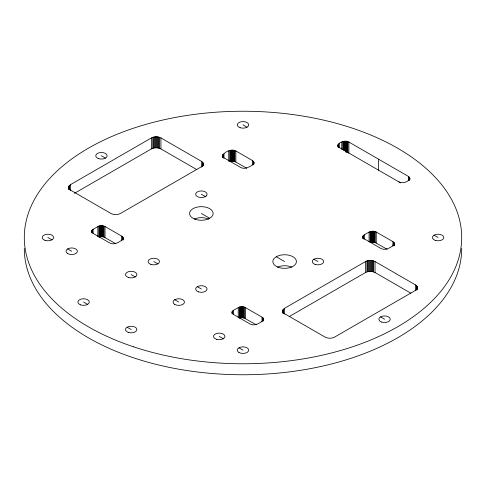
<?xml version="1.0" encoding="UTF-8"?>
<svg xmlns="http://www.w3.org/2000/svg" width="486" height="486" viewBox="0 0 486 486"><rect width="100%" height="100%" fill="white"/><g stroke="black" fill="none" stroke-linecap="round" stroke-linejoin="round"><path stroke-width="0.73" d="M68.599 186.861L68.769 188.374L70.513 190.117L110.96 213.469C113.876 214.994 117.557 214.994 120.473 213.469L201.368 166.765C203.883 165.799 203.883 162.239 201.368 161.273L160.921 137.921C157.999 136.396 154.323 136.396 151.401 137.921L70.513 184.625L68.769 186.363L68.599 189.06M91.678 230.941L91.805 232.077L93.112 233.383L109.769 243C113.809 245.254 118.39 242.623 121.664 240.254C123.553 239.525 123.553 236.858 121.664 236.129L105.012 226.519L102.103 225.686L98.919 226.057L93.112 229.264L91.805 230.571L91.635 232.788M222.491 155.775C224.55 151.535 231.33 148.698 235.862 150.97L252.52 160.587C256.851 163.272 249.932 166.795 247.757 167.451C245.57 168.599 242.812 168.599 240.619 167.451L223.967 157.841L222.874 156.893L222.491 155.775L222.491 157.245M232.047 311.988L232.387 313.482L233.48 314.424L250.138 324.041C254.178 326.3 258.759 323.664 262.033 321.295C263.922 320.566 263.922 317.899 262.033 317.176L245.381 307.559L243.115 306.806L239.288 307.097L233.48 310.305L232.174 311.611L232.047 313.452M282.724 310.487L283.174 312.48L284.632 313.737L325.079 337.09C328.001 338.614 331.677 338.614 334.599 337.09L415.487 290.391C418.009 289.419 418.009 285.865 415.487 284.893L375.04 261.541C372.124 260.016 368.443 260.016 365.527 261.541L284.632 308.245L282.895 309.989L282.724 312.966M409.826 179.905L409.655 177.688L408.349 176.382L348.869 142.04C345.734 139.452 334.07 143.321 339.356 147.537L400.592 182.888M362.902 236.439L363.03 237.575L364.336 238.881L380.988 248.492C385.027 250.752 389.608 248.115 392.888 245.746C394.772 245.023 394.772 242.35 392.888 241.627L376.231 232.01L373.321 231.184L370.138 231.549L364.336 234.756L363.03 236.062L362.902 238.662M409.826 178.441C408.319 182.274 402.432 183.805 398.836 181.873M74.425 193.349L151.401 148.91C154.323 147.386 157.999 147.386 160.921 148.91L196.8 169.626M289.2 316.599L365.527 272.531C368.443 271.006 372.124 271.006 375.04 272.531L410.919 293.246M246.754 168.247L234.817 161.498L232.296 161.103L229.769 161.498L229.769 150.508M115.899 243.79L103.961 237.04L101.44 236.652L98.919 237.04L98.919 226.057M387.123 249.288L375.186 242.538L372.665 242.15L370.138 242.538L370.138 231.549M256.268 324.836L244.337 318.087L241.809 317.692L239.288 318.087L239.288 307.097M346.609 152.276L348.869 153.029L348.869 142.04M243 124.872L247.046 127.204M434.047 235.169L438.093 237.508M201.368 194.236L205.396 196.563M313.901 259.208L317.941 261.541M101.44 155.775L105.486 158.114M201.368 213.469L209.691 218.275M276.309 256.736L284.632 261.541M380.514 316.896L384.56 319.235M153.783 261.541L157.829 263.88M197.322 286.679L201.368 289.012M131.177 274.59L135.223 276.929M174.717 299.728L178.763 302.061M47.907 237.508L51.953 239.841M67.657 248.905L71.703 251.244M219.21 336.403L223.25 338.736M238.954 347.806L243 350.139M83.598 302.061L87.644 304.4M127.138 327.2L131.177 329.538M417.456 287.639L417.456 289.109M417.401 287.135L417.401 288.599M417.231 286.637L417.231 289.565M416.945 286.157L416.945 289.085M416.557 285.701L416.557 290.093M415.487 284.893L415.487 290.756M409.783 178.058L409.783 179.528M409.655 177.688L409.655 179.887M409.443 177.329L409.443 180.257M409.151 176.983L409.151 179.917M408.349 176.382L408.349 180.774M394.365 243.686L394.365 245.151M394.322 243.304L394.322 245.533M394.195 242.933L394.195 245.132M393.982 242.569L393.982 245.503M393.69 242.228L393.69 245.892M392.888 241.627L392.888 246.019M378.612 159.214L378.612 170.197M376.231 232.01L376.231 243M375.186 231.549L375.186 242.538M375.04 261.541L375.04 272.531M374.597 231.379L374.597 242.368M373.971 231.257L373.971 242.247M373.649 260.927L373.649 271.917M373.321 231.184L373.321 242.174M372.859 260.703L372.859 271.692M372.665 231.16L372.665 242.15M372.003 231.184L372.003 242.174M372.027 260.539L372.027 271.528M371.359 231.257L371.359 242.247M371.164 260.441L371.164 271.425M370.733 231.379L370.733 242.368M370.283 260.405L370.283 271.395M369.409 260.441L369.409 271.425M369.093 232.01L369.093 241.536M368.54 260.539L368.54 271.528M367.708 260.703L367.708 271.692M366.918 260.927L366.918 271.917M365.527 261.541L365.527 272.531M364.336 234.756L364.336 239.155M363.534 235.364L363.534 239.027M363.242 235.704L363.242 238.632M363.03 236.062L363.03 238.262M347.824 141.578L347.824 152.568M347.235 141.408L347.235 152.397M346.609 141.286L346.609 151.541M345.959 141.213L345.959 152.203M345.303 141.189L345.303 151.444M344.647 141.213L344.647 150.739M343.997 141.286L343.997 150.077M343.371 141.408L343.371 150.198M342.782 141.578L342.782 149.639M341.737 142.04L341.737 149.366M339.356 143.413L339.356 147.811M338.554 144.02L338.554 147.683M338.262 144.36L338.262 147.288M338.049 144.719L338.049 146.918M337.922 145.095L337.922 146.559M284.632 308.245L284.632 314.108M283.563 309.047L283.563 313.446M283.174 309.503L283.174 313.166M282.895 309.989L282.895 312.917M263.467 318.852L263.509 320.699M263.339 318.482L263.339 320.675M263.126 318.117L263.126 321.052M262.835 317.777L262.835 320.705M262.033 317.176L262.033 321.568M253.953 162.263L253.953 163.727M253.826 161.893L253.826 164.092M253.613 161.528L253.613 163.727M253.321 161.188L253.321 164.851M252.52 160.587L252.52 164.979M245.381 307.559L245.381 318.549M244.337 307.097L244.337 318.087M243.741 306.927L243.741 317.917M243.115 306.806L243.115 317.795M242.471 306.733L242.471 317.716M241.809 306.702L241.809 317.692M241.153 306.733L241.153 317.716M240.503 306.806L240.503 317.795M239.877 306.927L239.877 317.917M238.243 307.559L238.243 317.814M235.862 150.97L235.862 161.96M234.817 150.508L234.817 161.498M234.228 150.338L234.228 161.328M233.602 150.217L233.602 161.206M233.48 310.305L233.48 314.703M232.952 150.144L232.952 161.127M232.679 310.906L232.679 313.841M232.387 311.253L232.387 313.446M232.296 150.113L232.296 161.103M232.174 311.611L232.174 313.81M231.634 150.144L231.634 161.127M230.99 150.217L230.99 161.206M230.364 150.338L230.364 161.328M228.724 150.97L228.724 161.224M223.967 153.716L223.967 158.114M223.165 154.323L223.165 157.98M222.874 154.663L222.874 157.592M222.661 155.022L222.661 157.221M222.533 155.399L222.533 156.863M203.276 163.509L203.276 165.708M203.105 163.01L203.105 165.21M202.826 162.531L202.826 166.194M202.437 162.075L202.437 166.473M201.368 161.273L201.368 167.129M160.921 137.921L160.921 148.91M159.523 137.301L159.523 148.291M158.734 137.076L158.734 148.066M157.901 136.912L157.901 147.902M157.039 136.815L157.039 147.805M156.164 136.785L156.164 147.774M155.283 136.815L155.283 147.805M154.42 136.912L154.42 147.902M153.588 137.076L153.588 148.066M152.798 137.301L152.798 148.291M151.401 137.921L151.401 148.91M123.098 237.812L123.098 240.035M122.97 237.435L122.97 239.634M122.758 237.077L122.758 240.005M122.466 236.737L122.466 239.665M121.664 236.129L121.664 240.527M105.012 226.519L105.012 237.508M103.961 226.057L103.961 237.04M103.372 225.887L103.372 236.876M102.746 225.765L102.746 236.749M102.103 225.686L102.103 236.676M101.44 225.662L101.44 236.652M100.784 225.686L100.784 236.676M100.134 225.765L100.134 236.749M99.509 225.887L99.509 236.876M97.874 226.519L97.874 236.773M93.112 229.264L93.112 233.657M92.31 229.866L92.31 232.8M92.018 230.212L92.018 232.405M91.805 230.571L91.805 232.77M70.513 184.625L70.513 190.482M69.443 185.427L69.443 189.826M69.055 185.883L69.055 189.546M68.769 186.363L68.769 189.297M461.7 248.492A218.7 126.263 0 0 1 243 374.761A218.7 126.263 0 0 1 24.3 248.492M277.463 267.136A11.773 6.798 0 0 1 291.807 267.136M194.193 219.065A11.773 6.798 0 0 1 208.537 219.065M206.216 195.986L205.262 196.654A5.723 3.305 0 0 1 195.925 195.257A5.723 3.305 0 0 1 202.061 190.962A5.723 3.305 0 0 1 206.216 195.986M278.745 267.434A11.773 6.798 0 0 0 296.411 261.541A11.773 6.798 0 0 0 278.745 255.654A11.773 6.798 0 0 0 278.745 267.434M195.475 219.356A11.773 6.798 0 0 0 213.141 213.469A11.773 6.798 0 0 0 195.475 207.583A11.773 6.798 0 0 0 195.475 219.356M128.322 332.394A5.723 3.305 0 0 0 136.9 329.538A5.723 3.305 0 0 0 128.322 326.677A5.723 3.305 0 0 0 128.322 332.394M174.717 304.4A5.723 3.305 0 0 0 184.285 302.918A5.723 3.305 0 0 0 177.281 298.872A5.723 3.305 0 0 0 174.717 304.4M80.737 304.922A5.723 3.305 0 0 0 89.315 302.061A5.723 3.305 0 0 0 80.737 299.206A5.723 3.305 0 0 0 80.737 304.922M128.322 277.451A5.723 3.305 0 0 0 136.9 274.59A5.723 3.305 0 0 0 128.322 271.735A5.723 3.305 0 0 0 128.322 277.451M381.698 322.097A5.723 3.305 0 0 0 390.276 319.235A5.723 3.305 0 0 0 381.698 316.374A5.723 3.305 0 0 0 381.698 322.097M435.231 240.363A5.723 3.305 0 0 0 443.809 237.508A5.723 3.305 0 0 0 435.231 234.647A5.723 3.305 0 0 0 435.231 240.363M98.579 158.636A5.723 3.305 0 0 0 107.163 155.775A5.723 3.305 0 0 0 98.579 152.92A5.723 3.305 0 0 0 98.579 158.636M315.086 264.402A5.723 3.305 0 0 0 323.664 261.541A5.723 3.305 0 0 0 315.086 258.686A5.723 3.305 0 0 0 315.086 264.402M240.139 127.733A5.723 3.305 0 0 0 248.723 124.872A5.723 3.305 0 0 0 240.139 122.01A5.723 3.305 0 0 0 240.139 127.733M198.507 291.873A5.723 3.305 0 0 0 207.085 289.012A5.723 3.305 0 0 0 198.507 286.157A5.723 3.305 0 0 0 198.507 291.873M45.052 240.363A5.723 3.305 0 0 0 53.63 237.508A5.723 3.305 0 0 0 45.052 234.647A5.723 3.305 0 0 0 45.052 240.363M238.954 352.478A5.723 3.305 0 0 0 248.522 350.995A5.723 3.305 0 0 0 241.518 346.949A5.723 3.305 0 0 0 238.954 352.478M133.65 346.852A218.7 126.263 0 0 0 461.7 237.508A218.7 126.263 0 0 0 133.65 128.158A218.7 126.263 0 0 0 133.65 346.852M150.921 264.402A5.723 3.305 0 0 0 159.499 261.541A5.723 3.305 0 0 0 150.921 258.686A5.723 3.305 0 0 0 150.921 264.402M67.657 253.577A5.723 3.305 0 0 0 77.225 252.094A5.723 3.305 0 0 0 70.221 248.054A5.723 3.305 0 0 0 67.657 253.577M216.349 339.264A5.723 3.305 0 0 0 224.927 336.403A5.723 3.305 0 0 0 216.349 333.542A5.723 3.305 0 0 0 216.349 339.264"/></g></svg>
